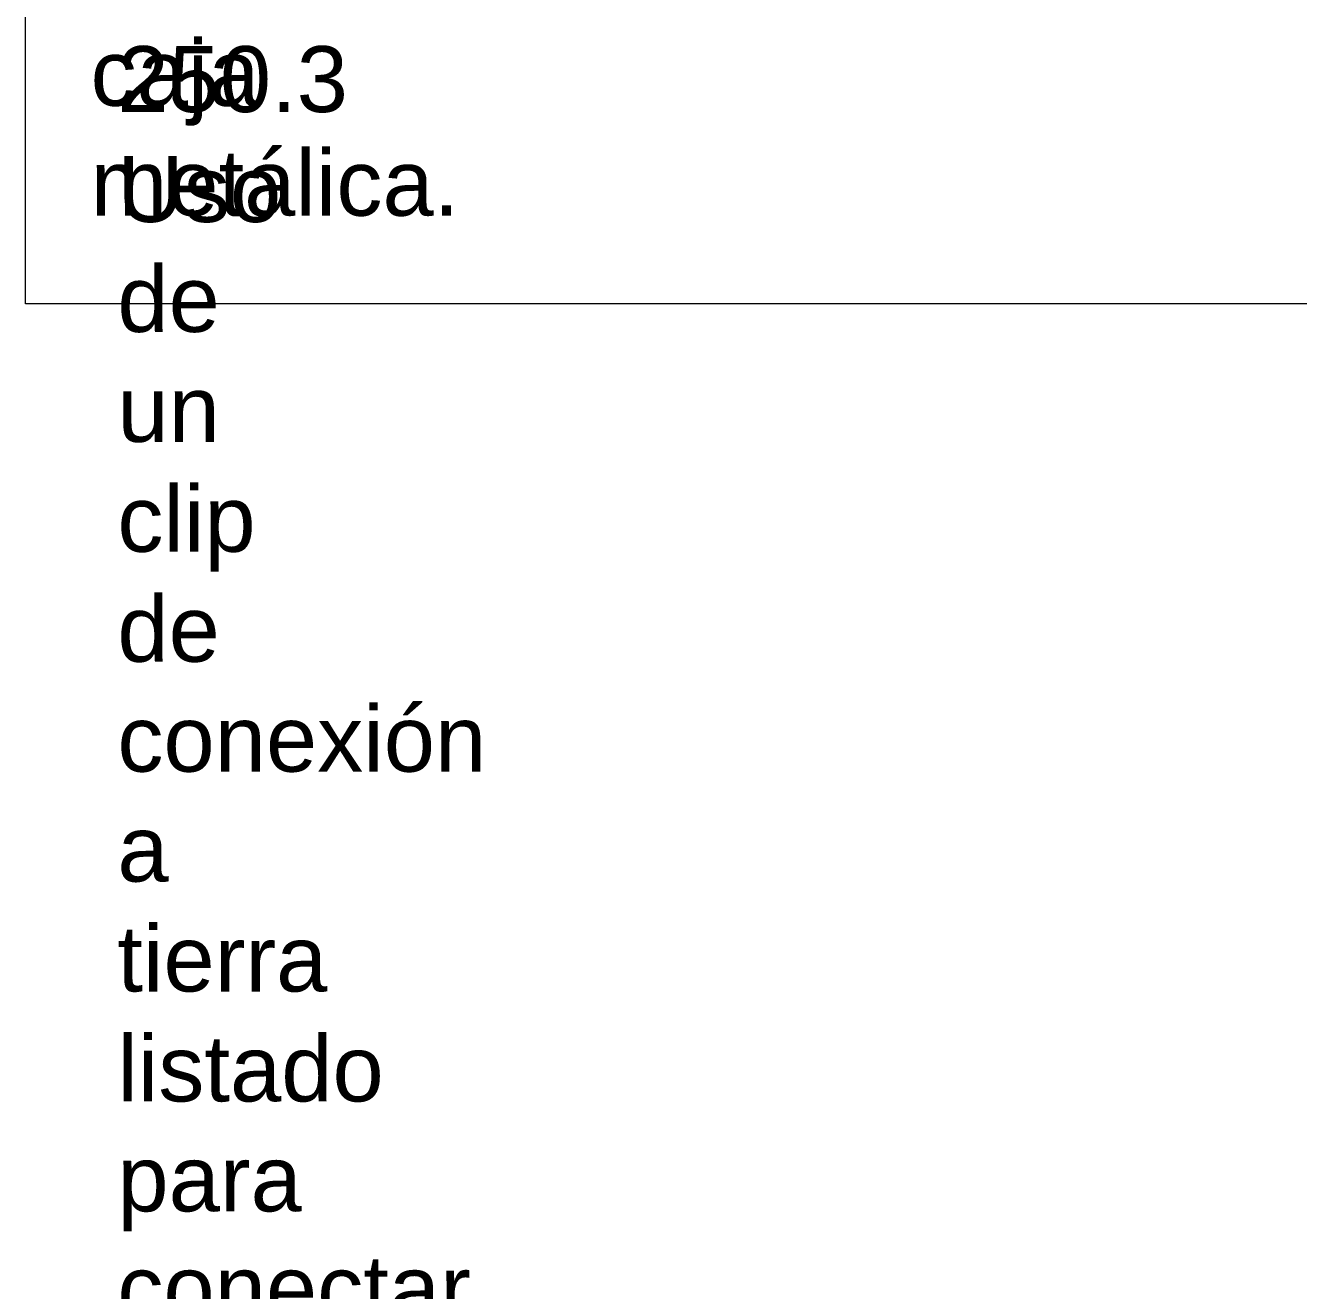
# Model space of a CAD drawing. Header units: metres. Extents: x 81 to 650, y -25 to 177.
# Drawn here: x 313.78 to 343.03, y 59.23 to 88.31 of the extents above; entities that cross this region are included whole.
import ezdxf
from ezdxf import colors
from ezdxf.entities.mleader import LeaderData, LeaderLine
from ezdxf.math import Vec2, Vec3

# ---------------------------------------------------------------- set-up
doc = ezdxf.new("R2010")
doc.units = ezdxf.units.M
doc.styles.get("Standard").update_dxf_attribs({"font": 'arial.ttf'})

# ---------------------------------------------------------------- blocks, each defined once
blk = doc.blocks.new('TOMA CONEXIÓN DE PUENTE')
at = {"lineweight": 0, "transparency": 33554687}
blk.add_lwpolyline([(0, 0), (61499, 0), (61499, -94772), (0, -94772)], close=True, dxfattribs=at)
ml = blk.add_multileader_mtext('Standard', dxfattribs=at)
ml.set_content('MUESTRA 250.2 Uso de un tornillo de conexión a tierra para conectar un puente de conexión de equipo a una caja metálica.', color=256)
ml.set_leader_properties()
ml.build(insert=Vec2(0, 0))
ml.multileader.update_dxf_attribs({"arrow_head_size": 1516})
ctx = ml.context
ctx.base_point, ctx.char_height, ctx.arrow_head_size, ctx.landing_gap_size, ctx.plane_origin = Vec3(738, -38942), 1515.634, 1516, 758, Vec3(57192, -32206)
notes = []
notes.append((ctx, [(0, (0, 0, 0), (0, 0), (1, 0), 1, [])]))
ctx.mtext.insert, ctx.mtext.width, ctx.mtext.flow_direction = Vec3(1495, -38172), 58186.9, 5
ml = blk.add_multileader_mtext('Standard', dxfattribs=at)
ml.set_content('MUESTRA 250.3 Uso de un clip de conexión a tierra listado para conectar un puente de conexión de equipo a una caja de metal.', color=256)
ml.set_leader_properties()
ml.build(insert=Vec2(0, 0))
ml.multileader.update_dxf_attribs({"arrow_head_size": 1516})
ctx = ml.context
ctx.base_point, ctx.char_height, ctx.arrow_head_size, ctx.landing_gap_size, ctx.plane_origin = Vec3(1353, -87301), 1515.634, 1516, 758, Vec3(54349, -80355)
notes.append((ctx, [(0, (0, 0, 0), (0, 0), (1, 0), 1, [])]))
ctx.mtext.insert, ctx.mtext.width, ctx.mtext.flow_direction = Vec3(2111, -86321), 57269.55, 5
for ctx, leaders in notes:
    for number, flags, end, landing, length, lines in leaders:
        leader = LeaderData()
        leader.index, (leader.has_last_leader_line, leader.has_dogleg_vector, leader.attachment_direction) = number, flags
        leader.last_leader_point, leader.dogleg_vector, leader.dogleg_length = Vec3(end), Vec3(landing), length
        for number, points, colour, breaks in lines:
            line = LeaderLine()
            line.index, line.vertices, line.color, line.breaks = number, Vec3.list(points), colors.encode_raw_color(colour), breaks
            leader.lines.append(line)
        ctx.leaders.append(leader)

msp = doc.modelspace()

# ---------------------------------------------------------------- block references
at = {"lineweight": 0, "transparency": 33554687, "xscale": 0.001, "yscale": 0.001, "zscale": 0.001}
msp.add_blockref('TOMA CONEXIÓN DE PUENTE', (313.784, 176.682), dxfattribs=at)

doc.saveas('drawing.dxf')
